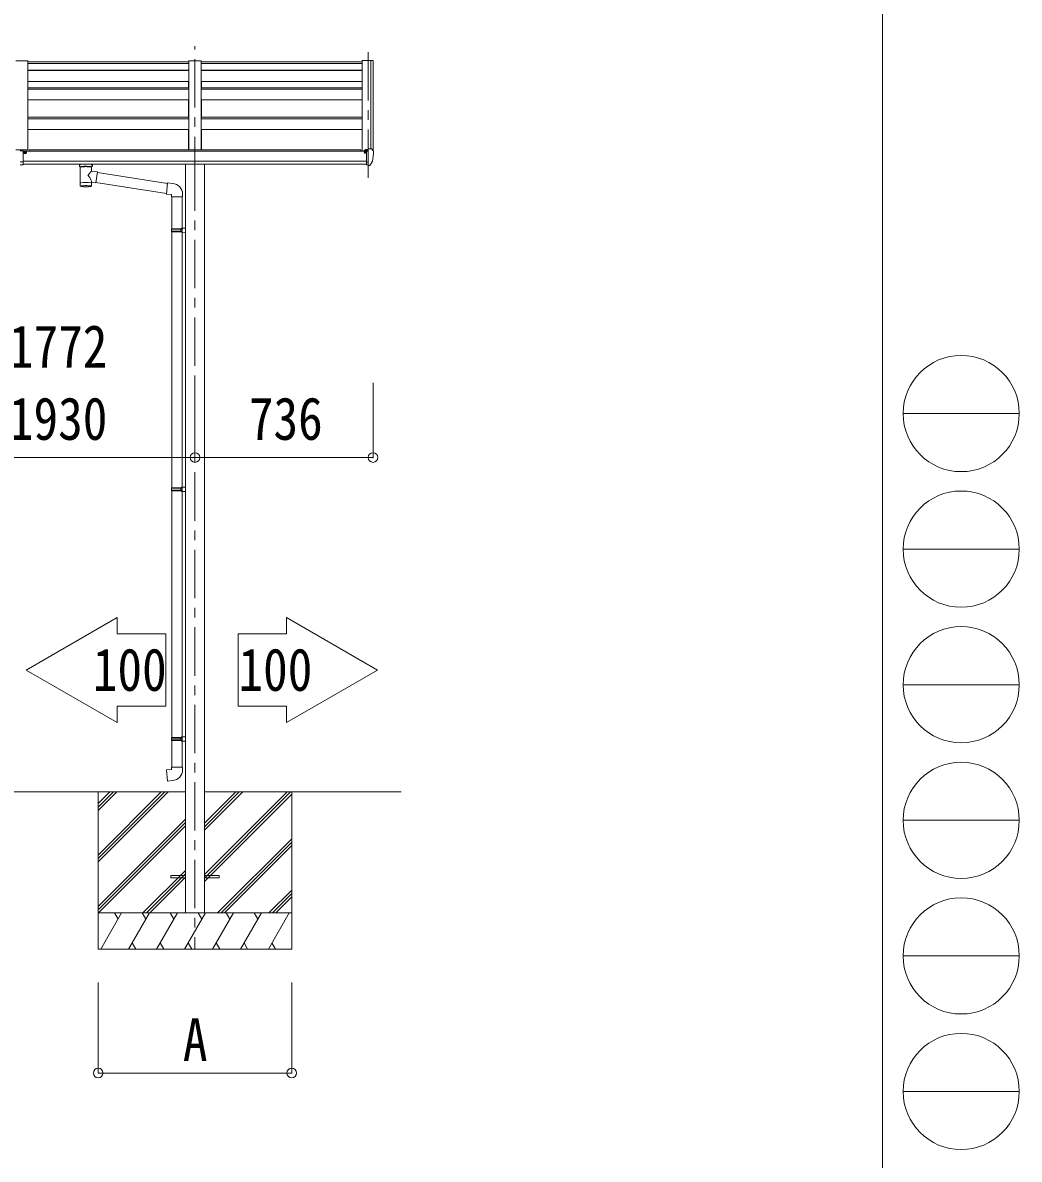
# Model space of a CAD drawing. Units: millimetres at full size, sheet at 1:40; details may follow other scales. Extents: x -11181 to 11305, y -7804 to 7716.
# Drawn here: x 7186 to 11305, y -4524 to 171 of the extents above; entities that cross this region are included whole.
import ezdxf
from ezdxf.enums import TextEntityAlignment as Align

# ---------------------------------------------------------------- set-up
doc = ezdxf.new("R2010")
doc.units = ezdxf.units.MM
doc.header["$LTSCALE"] = 40
doc.header["$PDMODE"] = 32
doc.header["$PDSIZE"] = 40
doc.linetypes.add('CHAIN1', pattern=[8, 5, -1, 1, -1])
for name, color, linetype, lineweight in [('0-0_0', 7, 'Continuous', 9), ('0-2_部品', 7, 'Continuous', 9), ('0-4_TABLE1', 7, 'Continuous', 9), ('0-6_OTH_LINE', 7, 'Continuous', 9), ('0-A_寸法', 6, 'Continuous', 9), ('F-0_240', 7, 'Continuous', 9)]:
    doc.layers.add(name, color=color, linetype=linetype, lineweight=lineweight)
doc.styles.add('ＭＳ ゴシック', font='')
doc.styles.get('ＭＳ ゴシック').set_extended_font_data('MS Gothic')

msp = doc.modelspace()

# ---------------------------------------------------------------- linework, layer by layer
at = {"layer": '0-0_0'}
for p, q in [((7498.21, -3266.96), (7758.94, -3006.24)), ((7498.21, -3281.1), (7773.08, -3006.24)), ((7498.21, -3295.25), (7787.23, -3006.24)), ((7498.21, -3083.12), (7575.09, -3006.24)), ((7498.21, -3068.97), (7560.95, -3006.24)), ((7498.21, -3054.83), (7546.81, -3006.24)), ((7937.71, -3347.96), (8279.44, -3006.24)), ((7937.71, -3362.1), (8293.58, -3006.24)), ((7937.71, -3164.12), (8095.59, -3006.24)), ((7937.71, -3149.97), (8081.45, -3006.24)), ((7937.71, -3135.83), (8067.31, -3006.24)), ((7937.71, -3376.25), (8298.21, -3015.75)), ((8298.21, -3006.24), (8298.21, -3656.24)), ((7498.21, -3479.09), (7858.71, -3118.6)), ((7498.21, -3493.24), (7858.71, -3132.74)), ((7498.21, -3507.38), (7858.71, -3146.88)), ((7991.57, -3506.24), (8298.21, -3199.6)), ((8005.71, -3506.24), (8298.21, -3213.74)), ((8019.86, -3506.24), (8298.21, -3227.88)), ((7683.2, -3506.24), (7858.71, -3330.73)), ((7697.35, -3506.24), (7858.71, -3344.87)), ((7711.49, -3506.24), (7858.71, -3359.01)), ((8203.7, -3506.24), (8298.21, -3411.73)), ((8217.85, -3506.24), (8298.21, -3425.87)), ((8231.99, -3506.24), (8298.21, -3440.01)), ((8298.21, -3506.24), (7498.21, -3506.24)), ((7508.5, -3656.24), (7595.1, -3506.24)), ((7580.1, -3532.22), (7565.1, -3506.24)), ((7623.97, -3656.24), (7710.57, -3506.24)), ((7695.57, -3532.22), (7680.57, -3506.24)), ((7739.44, -3656.24), (7826.04, -3506.24)), ((7811.04, -3532.22), (7796.04, -3506.24)), ((7854.91, -3656.24), (7941.51, -3506.24)), ((7926.51, -3532.22), (7911.51, -3506.23)), ((7970.38, -3656.24), (8056.98, -3506.24)), ((8041.98, -3532.22), (8026.98, -3506.24)), ((8085.85, -3656.24), (8172.45, -3506.24)), ((8142.45, -3506.24), (8157.45, -3532.22)), ((8201.32, -3656.24), (8287.92, -3506.24)), ((7638.97, -3630.26), (7653.97, -3656.24)), ((7754.44, -3630.26), (7769.44, -3656.24)), ((7869.91, -3630.26), (7884.91, -3656.24)), ((7985.38, -3630.26), (8000.38, -3656.24)), ((8100.85, -3630.26), (8115.85, -3656.24)), ((8216.32, -3630.26), (8231.32, -3656.24))]:
    msp.add_line(p, q, dxfattribs=at)
msp.add_lwpolyline([(7498.21, -3006.24), (7498.21, -3656.24), (8298.21, -3656.24)], dxfattribs=at)
at = {"layer": '0-2_部品', "color": 4}
for p, q in [((7798.21, -3351.73), (7858.71, -3351.73)), ((7798.21, -3351.73), (7798.21, -3360.73)), ((7798.21, -3360.73), (7858.71, -3360.73)), ((7937.71, -3351.73), (7998.21, -3351.73)), ((7937.71, -3360.73), (7998.21, -3360.73)), ((7998.21, -3351.73), (7998.21, -3360.73))]:
    msp.add_line(p, q, dxfattribs=at)
at = {"layer": '0-4_TABLE1', "color": 5, "linetype": 'CHAIN1'}
for p, q in [((7898.21, -500.05), (7898.21, 74.02)), ((8614.21, 49.46), (8614.21, -469.83)), ((7898.21, -406.25), (7898.21, -3656.25))]:
    msp.add_line(p, q, dxfattribs=at)
at = {"layer": '0-4_TABLE1', "color": 4}
for p, q in [((7207.21, 13.81), (7157.21, 13.81)), ((7207.21, 13.81), (7207.21, -353.78)), ((7873.21, 8.68), (7207.21, 8.68)), ((7873.21, 1.61), (7207.21, 1.61)), ((7873.21, 13.81), (7873.21, -353.78)), ((7923.21, 13.81), (7873.21, 13.81)), ((7923.21, 13.81), (7923.21, -353.78)), ((8589.21, 8.68), (7923.21, 8.68)), ((8589.21, 1.61), (7923.21, 1.61)), ((8589.21, 14.41), (8589.21, -360.31)), ((8625.13, 14.21), (8624.51, 12.59)), ((8625.21, 14.32), (8625.21, -350.5)), ((8633.26, 13.99), (8625.43, 14.4)), ((8634.21, 13.11), (8634.22, -357.05)), ((7873.21, -24.69), (7207.21, -24.69)), ((7873.21, -27.26), (7207.21, -27.26)), ((8589.21, -24.69), (7923.21, -24.69)), ((8589.21, -27.26), (7923.21, -27.26)), ((7873.21, -72), (7207.21, -72)), ((7870.71, -98.98), (7870.71, -72)), ((8589.21, -72), (7923.21, -72)), ((7925.71, -98.98), (7925.71, -72)), ((7873.21, -98.98), (7207.21, -98.98)), ((7873.21, -103.93), (7207.21, -103.93)), ((8589.21, -98.98), (7923.21, -98.98)), ((8589.21, -103.93), (7923.21, -103.93)), ((7873.21, -148.12), (7207.21, -148.12)), ((7870.71, -219.89), (7870.71, -148.12)), ((8589.21, -148.12), (7923.21, -148.12)), ((7925.71, -219.89), (7925.71, -148.12)), ((7873.21, -219.89), (7207.21, -219.89)), ((7873.21, -226.69), (7207.21, -226.69)), ((8589.21, -219.89), (7923.21, -219.89)), ((8589.21, -226.69), (7923.21, -226.69)), ((7873.21, -270.24), (7207.21, -270.24)), ((7870.71, -353.78), (7870.71, -270.24)), ((8589.21, -270.24), (7923.21, -270.24)), ((7925.71, -353.78), (7925.71, -270.24)), ((7207.21, -353.78), (7157.21, -353.78)), ((8607.71, -360.31), (7188.71, -360.31)), ((8584.21, -353.78), (7212.21, -353.78)), ((7212.21, -360.31), (7212.21, -353.78)), ((8584.21, -360.31), (8584.21, -353.78)), ((7188.71, -401.71), (8607.71, -401.71)), ((8607.71, -413.56), (7188.71, -413.54)), ((7858.71, -413.85), (7858.71, -3506.24)), ((7937.71, -413.85), (7937.71, -3506.24))]:
    msp.add_line(p, q, dxfattribs=at)
at = {"layer": '0-4_TABLE1'}
for p, q in [((7194.69, -366.4), (7193.69, -366.4)), ((7195.69, -365.64), (7195.69, -367.3)), ((7195.69, -366.54), (7196.69, -366.54)), ((7196.69, -367.3), (7196.69, -365.64)), ((8597.71, -356.37), (8597.71, -360.33)), ((8612.71, -355.2), (8598.71, -355.26)), ((8602.21, -355.25), (8602.21, -353.35)), ((8602.71, -365.43), (8602.41, -365.43)), ((8603.24, -365.43), (8602.71, -365.43)), ((8603.04, -352.93), (8612.71, -352.21)), ((8607.71, -360.25), (8614.21, -359.85)), ((8612.71, -351.43), (8614.21, -351.43)), ((8612.71, -351.43), (8612.71, -357.6)), ((8614.21, -419.02), (8614.21, -350.52)), ((8629.3, -351.09), (8633.37, -356.89)), ((8636.21, -359.89), (8636.21, -360.52)), ((7175.71, -403.66), (7188.71, -403.66)), ((7420.21, -419.83), (7420.21, -413.71)), ((7474.21, -419.83), (7474.21, -413.71)), ((8607.71, -415.82), (8613.21, -415.82)), ((8613.71, -416.82), (8613.21, -415.82)), ((8614.21, -416.82), (8613.71, -416.82)), ((8615.71, -418.93), (8614.21, -419.02)), ((8615.71, -418.93), (8619.42, -418.7)), ((8621.84, -417.21), (8631.58, -401.83)), ((7424.31, -424.33), (7424.29, -504.62)), ((7470.11, -441.9), (7470.11, -424.32)), ((7495.33, -445.81), (7470.11, -441.89)), ((7495.33, -445.81), (7488.31, -491.07)), ((7784.67, -492.76), (7495.02, -447.82)), ((7470.13, -504.62), (7470.11, -487.99)), ((7470.11, -488.24), (7488.31, -491.07)), ((7781, -534.69), (7488.58, -489.33)), ((7805.63, -493.14), (7784.8, -491.32)), ((7800.71, -548.89), (7846.71, -548.89)), ((7802.71, -548.89), (7802.71, -680.5)), ((7844.71, -548.89), (7844.71, -677.95)), ((7846.71, -548.89), (7846.71, -537.97)), ((7800.71, -682.5), (7801.71, -680.5)), ((7800.71, -682.5), (7844.71, -682.5)), ((7800.71, -682.5), (7800.71, -690.5)), ((7800.71, -690.5), (7844.71, -690.5)), ((7800.71, -690.5), (7801.71, -692.5)), ((7801.71, -680.5), (7844.71, -680.5)), ((7801.71, -692.5), (7844.71, -692.5)), ((7802.71, -692.5), (7802.71, -1750.35)), ((7840.23, -682.5), (7839.81, -680.5)), ((7842.71, -678), (7858.71, -677.53)), ((7842.71, -680), (7842.71, -678)), ((7842.71, -680), (7844.71, -680)), ((7842.71, -695), (7842.71, -693)), ((7842.71, -695), (7858.71, -695.47)), ((7844.71, -695.06), (7844.71, -1747.79)), ((7858.71, -677.53), (7858.71, -695.47)), ((7800.71, -1752.35), (7801.71, -1750.35)), ((7800.71, -1752.35), (7844.71, -1752.35)), ((7800.71, -1752.35), (7800.71, -1760.35)), ((7800.71, -1760.35), (7844.71, -1760.35)), ((7800.71, -1760.35), (7801.71, -1762.35)), ((7801.71, -1750.35), (7844.71, -1750.35)), ((7801.71, -1762.35), (7844.71, -1762.35)), ((7802.71, -1762.35), (7802.71, -2781.85)), ((7840.23, -1752.35), (7839.81, -1750.35)), ((7842.71, -1747.85), (7858.71, -1747.38)), ((7842.71, -1749.85), (7842.71, -1747.85)), ((7842.71, -1749.85), (7844.71, -1749.85)), ((7842.71, -1764.85), (7842.71, -1762.85)), ((7842.71, -1764.85), (7858.71, -1765.32)), ((7844.71, -1764.91), (7844.71, -2779.29)), ((7858.71, -1747.38), (7858.71, -1765.32)), ((7800.71, -2783.85), (7801.71, -2781.85)), ((7800.71, -2783.85), (7844.71, -2783.85)), ((7800.71, -2783.85), (7800.71, -2791.85)), ((7800.71, -2791.85), (7844.71, -2791.85)), ((7800.71, -2791.85), (7801.71, -2793.85)), ((7801.71, -2781.85), (7844.71, -2781.85)), ((7801.71, -2793.85), (7844.71, -2793.85)), ((7802.71, -2793.85), (7802.71, -2903.85)), ((7840.23, -2783.85), (7839.81, -2781.85)), ((7842.71, -2779.35), (7858.71, -2778.88)), ((7842.71, -2781.35), (7842.71, -2779.35)), ((7842.71, -2781.35), (7844.71, -2781.35)), ((7842.71, -2796.35), (7842.71, -2794.35)), ((7842.71, -2796.35), (7858.71, -2796.82)), ((7844.71, -2796.41), (7844.71, -2903.85)), ((7858.71, -2778.88), (7858.71, -2796.82)), ((7800.71, -2903.85), (7846.71, -2903.85)), ((7800.71, -2913.85), (7800.71, -2903.85)), ((7846.71, -2903.85), (7846.71, -2914.77)), ((6165.71, -3006.24), (7858.71, -3006.24)), ((8750.89, -3006.25), (7937.71, -3006.25))]:
    msp.add_line(p, q, dxfattribs=at)
at = {"layer": '0-4_TABLE1', "color": 4}
msp.add_lwpolyline([(8624.51, -350.5), (8624.51, 14.41), (8589.21, 14.41)], dxfattribs=at)
at = {"layer": '0-4_TABLE1'}
for points in [[(7175.71, -357.96), (7188.71, -357.96), (7188.71, -416.82), (7175.71, -416.82)], [(7193.69, -366.4), (7193.69, -365.5), (7194.69, -365.5)], [(7195.69, -364.6), (7195.69, -363.7), (7196.69, -363.7), (7196.69, -364.6)], [(7196.69, -367.3), (7196.69, -368.2), (7195.69, -368.2), (7195.69, -367.3)], [(7197.69, -365.5), (7198.69, -365.5), (7198.69, -366.4), (7197.69, -366.4)], [(8597.71, -363.82), (8597.71, -365.43), (8597.24, -365.43)], [(8602.41, -364.25), (8602.41, -365.43), (8597.71, -365.43)], [(8603.04, -352.93), (8602.87, -352.95), (8602.71, -352.98), (8602.57, -353.03), (8602.45, -353.08), (8602.35, -353.14), (8602.27, -353.21), (8602.23, -353.28), (8602.21, -353.35)], [(8607.71, -415.82), (8607.71, -357.6), (8612.71, -357.6)], [(8614.21, -350.52), (8626.21, -350.52), (8628.54, -350.66)], [(7420.25, -419.88), (7420.23, -419.53), (7420.47, -418.57), (7420.99, -417.69), (7421.8, -416.85), (7422.91, -416.05), (7424.31, -415.33)], [(7420.25, -419.77), (7420.23, -420.13), (7420.47, -421.08), (7420.99, -421.97), (7421.8, -422.81), (7422.91, -423.6), (7424.31, -424.33)], [(7470.11, -415.34), (7470.34, -415.43), (7471.7, -416.17), (7472.81, -417.01), (7473.57, -417.88), (7474.03, -418.78), (7474.2, -419.67)], [(7470.11, -424.32), (7470.34, -424.22), (7471.7, -423.49), (7472.81, -422.64), (7473.57, -421.77), (7474.03, -420.87), (7474.2, -419.99)], [(8614.21, -405.13), (8611.05, -404.72), (8607.71, -404.29)], [(7784.8, -491.32), (7780.79, -537.15), (7800.71, -538.89), (7800.71, -548.89)], [(7840.23, -682.5), (7840.23, -690.5), (7839.81, -692.5)], [(7842.71, -693), (7844.71, -693), (7844.71, -680)], [(7840.23, -1752.35), (7840.23, -1760.35), (7839.81, -1762.35)], [(7842.71, -1762.85), (7844.71, -1762.85), (7844.71, -1749.85)], [(7840.23, -2783.85), (7840.23, -2791.85), (7839.81, -2793.85)], [(7842.71, -2794.35), (7844.71, -2794.35), (7844.71, -2781.35)], [(7805.63, -2959.6), (7784.8, -2961.42), (7780.79, -2915.6), (7800.71, -2913.85)]]:
    msp.add_lwpolyline(points, dxfattribs=at)
at = {"layer": '0-4_TABLE1', "color": 4}
msp.add_circle((8600.24, -365.42), 3, dxfattribs=at)
for centre, radius, start, end in [((8625.41, 14.1), 0.301, 87.13321, 158.93673), ((8633.21, 12.99), 1, 6.67014, 87)]:
    msp.add_arc(centre, radius, start, end, dxfattribs=at)
at = {"layer": '0-4_TABLE1'}
for centre, radius, start, end in [((8600.21, -365.43), 2.5, 28.35764, 180), ((8600.21, -365.43), 2.5, 0, 28.35764), ((8628.48, -351.66), 1, 35, 86.5), ((8443.72, -360.52), 192.49, 347.8767, 359.9992), ((8633.21, -359.89), 3, 0, 87), ((7437.28, -465.04), 51.38, 92.46126, 104.61963), ((7457.17, -465.04), 51.38, 75.38037, 87.53874), ((8619.24, -415.71), 3, 273.5, 330), ((8628.98, -400.33), 3, 330, 348.16652), ((7801.71, -537.97), 45, 0, 85), ((7801.71, -2914.77), 45, 275, 0)]:
    msp.add_arc(centre, radius, start, end, dxfattribs=at)
msp.add_ellipse((7196.19, -365.65), major_axis=(-5.9, 0), ratio=0.9, dxfattribs=at)
for centre, major_axis, ratio, start_param, end_param in [((7196.19, -365.95), (-5.9, 0), 0.9, 3.1415927, 6.2831853), ((7194.69, -364.6), (-1, 0), 0.9, 1.5707963, 3.1415927), ((7194.69, -367.3), (1, 0), 0.9, 6.2831853, 7.8539816), ((7194.69, -365.64), (1, 0), 0.9, 6.2831853, 6.9023328), ((7197.69, -364.6), (1, 0), 0.9, 3.1415927, 4.712389), ((7197.69, -365.64), (-1, 0), 0.9, 5.6640378, 6.2831853), ((7197.69, -367.3), (-1, 0), 0.9, 4.712389, 6.2831853), ((8598.71, -356.36), (0.02, 1.1), 0.906239, 0.0206394, 1.5914357), ((7447.24, -423.89), (-22.91, -0.42), 0.072511, 4.711586, 6.2823824), ((7447.19, -423.9), (22.92, -0.42), 0.07247, 0.0008089, 1.5716053), ((7458.21, -419.83), (16, 0), 0.361356, 0, 0.0194874), ((7458.21, -419.83), (16, 0), 0.361356, 6.2636979, 6.2831853), ((7447.21, -425.52), (-22.91, -0.42), 0.072511, 4.711586, 6.2823824), ((7447.19, -425.52), (22.92, -0.42), 0.07247, 0.0008089, 1.5716053), ((7447.21, -461.45), (-22.81, 26.62), 0.234429, 3.1563334, 4.5976381), ((7449.76, -464.1), (20.32, 22.25), 0.045535, 4.9756507, 6.2441899), ((7447.21, -504.62), (22.92, 0), 0.101955, 6.2829723, 9.4248207), ((7447.21, -504.62), (22.92, 0), 0.101955, 3.1415499, 6.2833984), ((7447.21, -492.18), (22.91, 0), 0.122865, 6.2831853, 9.424778)]:
    msp.add_ellipse(centre, major_axis=major_axis, ratio=ratio, start_param=start_param, end_param=end_param, dxfattribs=at)
at = {"layer": '0-6_OTH_LINE', "color": 6}
for p, q in [((7898.11, -1625.2), (7898.11, -1316.85)), ((8634.21, -1625.2), (8634.21, -1316.85)), ((6126.11, -1625.2), (8634.21, -1625.2))]:
    msp.add_line(p, q, dxfattribs=at)
at = {"layer": '0-6_OTH_LINE'}
for p, q in [((7576.78, -2286), (7576.78, -2353.2)), ((8277.06, -2286), (8277.06, -2353.2)), ((7576.78, -2652.8), (7777.18, -2652.8)), ((7576.78, -2652.8), (7576.78, -2720)), ((8277.06, -2652.8), (8076.66, -2652.8)), ((8277.06, -2652.8), (8277.06, -2720))]:
    msp.add_line(p, q, dxfattribs=at)
for points in [[(7576.78, -2720), (7200.93, -2503), (7576.78, -2286)], [(8277.06, -2720), (8652.91, -2503), (8277.06, -2286)], [(7576.78, -2353.2), (7777.18, -2353.2), (7777.18, -2652.8)], [(8277.06, -2353.2), (8076.66, -2353.2), (8076.66, -2652.8)]]:
    msp.add_lwpolyline(points, dxfattribs=at)
at = {"layer": '0-6_OTH_LINE', "color": 6}
for p in [(7898.11, -1625.2), (8634.21, -1625.2)]:
    msp.add_point(p, dxfattribs=at)
at = {"layer": '0-A_寸法'}
for p, q in [((7498.21, -4167.6), (7498.21, -3793.19)), ((8298.21, -4167.6), (8298.21, -3793.19)), ((7498.21, -4167.6), (8298.21, -4167.6))]:
    msp.add_line(p, q, dxfattribs=at)
for p in [(7498.21, -4167.6), (8298.21, -4167.6)]:
    msp.add_point(p, dxfattribs=at)
at = {"layer": 'F-0_240', "color": 5}
msp.add_line((10739.39, 7716.46), (10739.39, -7803.54), dxfattribs=at)
at = {"layer": 'F-0_240', "color": 4}
for p, q in [((10824.88, -1443.54), (11304.88, -1443.54)), ((10824.88, -2003.54), (11304.88, -2003.54)), ((10824.88, -2563.54), (11304.88, -2563.54)), ((10824.88, -3123.54), (11304.88, -3123.54)), ((10824.88, -3683.54), (11304.88, -3683.54)), ((10824.88, -4243.54), (11304.88, -4243.54))]:
    msp.add_line(p, q, dxfattribs=at)
for centre in [(11064.88, -1443.54), (11064.88, -2003.54), (11064.88, -2563.54), (11064.88, -3123.54), (11064.88, -3683.54), (11064.88, -4243.54)]:
    msp.add_circle(centre, 240, dxfattribs=at)

# ---------------------------------------------------------------- texts
at = {"layer": '0-6_OTH_LINE', "style": 'ＭＳ ゴシック', "width": 0.85}
for s, p in [('50+14:1772', (6518.43, -1306.58)), ('57+14:1930', (6518.43, -1604.97)), ('736', (8120.79, -1604.97)), ('100', (7475.96, -2641.75)), ('100', (8077.88, -2641.75))]:
    msp.add_text(s, height=176, dxfattribs=at).set_placement(p, align=Align.BOTTOM_LEFT)
at = {"layer": '0-A_寸法', "color": 7, "style": 'ＭＳ ゴシック', "width": 0.85}
msp.add_text('A', height=176, dxfattribs=at).set_placement((7848.2, -4170.1), align=Align.BOTTOM_LEFT)

doc.saveas('drawing.dxf')
